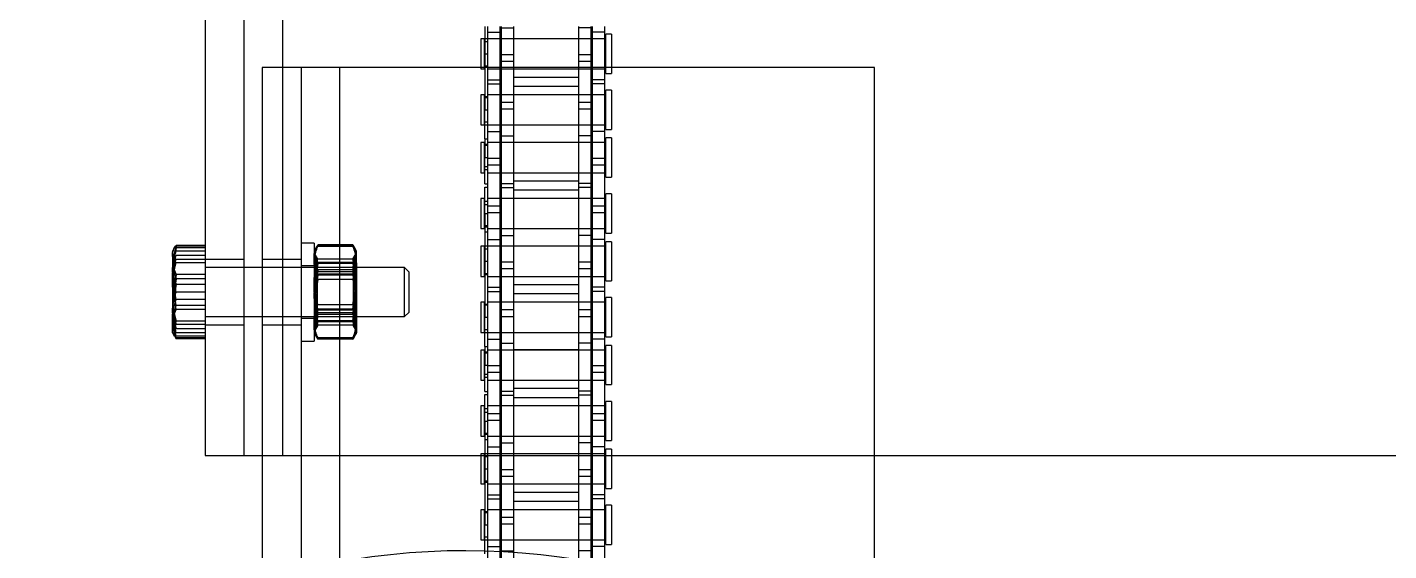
# Model space of a CAD drawing. Header units: metres. Extents: x 0 to 63075, y 0 to 44550.
# Drawn here: x 13865.9 to 14032.7, y 27685.4 to 27749.5 of the extents above; entities that cross this region are included whole.
import ezdxf

# ---------------------------------------------------------------- set-up
doc = ezdxf.new("R2010")
doc.units = ezdxf.units.M
doc.header["$LTSCALE"] = 75
doc.linetypes.add('HIDDEN2', pattern=[4.7625, 3.175, -1.5875])
for name, color, linetype in [('SDM', 7, 'Continuous'), ('SL1', 8, 'Continuous'), ('SL4', 4, 'Continuous'), ('ST1', 7, 'HIDDEN2')]:
    doc.layers.add(name, color=color, linetype=linetype)

# ---------------------------------------------------------------- blocks, each defined once
blk = doc.blocks.new('A$C52ce5e24')
at = {"layer": 'SL1'}
blk.add_ellipse((5660.02, 5962.41), major_axis=(0, 171.45), ratio=0.707107, start_param=5.405442, end_param=7.853982, dxfattribs=at)
blk = doc.blocks.new('A$Cb6dca9d5')
at = {"layer": 'SL4'}
for p, q in [((41.24, 1057.26), (41.24, 957.26)), ((46, 1057.26), (46, 957.26)), ((50.76, 1004.76), (50.76, 1009.76)), ((75.51, 1009.76), (75.51, 1004.81)), ((75.84, 1009.76), (75.84, 1009.1)), ((75.84, 1009.1), (77.36, 1009.1)), ((75.84, 1009.1), (75.84, 1004.76)), ((77.36, 1009.76), (77.36, 1009.1)), ((77.36, 1009.1), (77.36, 1004.76)), ((77.52, 1009.76), (77.52, 1006.36)), ((79.03, 1009.76), (79.03, 1006.36)), ((86.96, 1009.76), (86.96, 1006.36)), ((88.49, 1009.76), (88.49, 1006.36)), ((88.64, 1009.76), (88.64, 1009.1)), ((90.16, 1009.1), (88.64, 1009.1)), ((88.64, 1009.1), (88.64, 1004.76)), ((90.16, 1009.76), (90.16, 1009.1)), ((90.16, 1009.1), (90.16, 1004.76)), ((75.47, 1008.27), (75, 1008.27)), ((75, 1008.27), (75, 1004.76)), ((75.47, 1004.76), (75.47, 1008.27)), ((75.51, 1007.9), (75.47, 1007.9)), ((77.52, 1008.27), (77.36, 1008.27)), ((79.03, 1008.32), (86.96, 1008.32)), ((88.64, 1008.27), (88.49, 1008.27)), ((90.34, 1008.27), (90.16, 1008.27)), ((91, 1008.83), (90.34, 1008.83)), ((90.34, 1004.76), (90.34, 1008.83)), ((91, 1008.83), (91, 1004.76)), ((77.52, 1006.36), (79.03, 1006.36)), ((77.52, 1006.36), (77.52, 1005.5)), ((79.03, 1006.36), (79.03, 1005.5)), ((86.96, 1006.36), (88.49, 1006.36)), ((86.96, 1006.36), (86.96, 1005.5)), ((88.49, 1006.36), (88.49, 1005.5)), ((48.23, 1004.76), (48.23, 54.76)), ((57.76, 1004.76), (48.23, 1004.76)), ((123.23, 1004.76), (57.76, 1004.76)), ((57.76, 215), (57.76, 1004.76)), ((75.47, 1004.95), (75.51, 1004.95)), ((79.03, 1005.5), (77.52, 1005.5)), ((77.52, 1005.5), (77.52, 1004.76)), ((79.03, 1005.5), (79.03, 1004.76)), ((88.49, 1005.5), (86.96, 1005.5)), ((86.96, 1005.5), (86.96, 1004.76)), ((88.49, 1005.5), (88.49, 1004.76)), ((123.23, 215.01), (123.23, 1004.76)), ((37.46, 982.65), (37.24, 982.26)), ((41.24, 982.98), (37.68, 982.98)), ((37.24, 982.26), (37.24, 981.91)), ((37.24, 981.91), (37.24, 977.98)), ((41.24, 980.83), (37.68, 980.83)), ((48.23, 980.26), (46, 980.26)), ((37.68, 975.12), (37.24, 977.98)), ((37.24, 977.98), (37.24, 973.33)), ((41.24, 975.12), (37.68, 975.12)), ((46, 974.26), (48.23, 974.26)), ((37.68, 971.55), (37.24, 973.33)), ((37.24, 972.26), (37.24, 973.33)), ((37.24, 972.26), (37.46, 971.88)), ((37.51, 971.89), (37.68, 971.55)), ((41.24, 971.55), (37.68, 971.55)), ((41.24, 957.26), (46, 957.26)), ((46, 957.26), (48.23, 957.26)), ((123.23, 957.26), (262.77, 957.26))]:
    blk.add_line(p, q, dxfattribs=at)
for points, knots in [([(37.24, 981.91), (37.29, 982.19), (37.37, 982.55), (37.63, 982.9), (37.68, 982.98)], [0, 0, 0, 0, 0.788999, 1, 1, 1, 1]), ([(37.68, 980.83), (37.5, 981.11), (37.26, 981.46), (37.24, 981.82), (37.24, 981.91)], [0, 0, 0, 0, 0.768151, 1, 1, 1, 1]), ([(37.24, 977.98), (37.24, 978.04), (37.24, 979.01), (37.47, 979.95), (37.68, 980.83)], [0, 0, 0, 0, 0.070201, 1, 1, 1, 1]), ([(37.24, 973.33), (37.24, 973.38), (37.24, 973.98), (37.47, 974.57), (37.68, 975.12)], [0, 0, 0, 0, 0.070201, 1, 1, 1, 1])]:
    blk.add_open_spline(points, degree=3, knots=knots, dxfattribs=at)
at = {"layer": 'ST1'}
for p, q in [((50.76, 957.26), (50.76, 1057.26)), ((75.84, 1009.1), (77.36, 1009.1)), ((77.52, 1009.6), (79.03, 1009.6)), ((88.49, 1009.6), (86.96, 1009.6)), ((90.16, 1009.1), (88.64, 1009.1)), ((77.36, 1008.27), (75.51, 1008.27)), ((75.84, 1007.9), (75.51, 1007.9)), ((77.36, 1008.27), (75.84, 1008.27)), ((88.49, 1008.27), (77.52, 1008.27)), ((79.03, 1008.27), (77.52, 1008.27)), ((86.96, 1008.27), (79.03, 1008.27)), ((88.49, 1008.27), (86.96, 1008.27)), ((90.16, 1008.27), (88.64, 1008.27)), ((90.16, 1008.27), (88.64, 1008.27)), ((75.51, 1006.43), (75.84, 1006.43)), ((50.76, 957.26), (50.76, 1004.76)), ((53, 1004.76), (53, 4.76)), ((57.76, 215), (57.76, 1004.76)), ((75, 1004.76), (75, 1004.58)), ((75, 1004.58), (75.47, 1004.58)), ((75.47, 1004.58), (75.47, 1004.76)), ((75.51, 1004.95), (75.84, 1004.95)), ((75.51, 1004.81), (75.51, 999.58)), ((75.51, 1004.81), (75.84, 1004.81)), ((75.84, 1004.76), (75.84, 1002.75)), ((75.84, 1004.58), (77.36, 1004.58)), ((75.84, 1004.58), (90.34, 1004.58)), ((77.36, 1004.76), (77.36, 1002.75)), ((77.52, 1004.76), (77.52, 996.4)), ((77.52, 1004.58), (79.03, 1004.58)), ((79.03, 1004.58), (86.96, 1004.58)), ((79.03, 1004.76), (79.03, 996.4)), ((86.96, 1004.76), (86.96, 996.4)), ((86.96, 1004.58), (88.49, 1004.58)), ((88.49, 1004.76), (88.49, 996.4)), ((88.64, 1004.76), (88.64, 1002.75)), ((88.64, 1004.58), (90.16, 1004.58)), ((90.16, 1004.76), (90.16, 1002.75)), ((90.34, 1004.03), (90.34, 1004.76)), ((90.34, 1004.03), (91, 1004.03)), ((91, 1004.76), (91, 1004.03)), ((75.84, 1003.25), (77.36, 1003.25)), ((75.84, 1002.75), (77.36, 1002.75)), ((75.84, 1002.75), (75.84, 993.66)), ((77.36, 1002.75), (77.36, 993.66)), ((86.96, 1003.54), (79.03, 1003.54)), ((79.03, 1002.47), (86.96, 1002.47)), ((90.16, 1003.25), (88.64, 1003.25)), ((90.16, 1002.75), (88.64, 1002.75)), ((88.64, 1002.75), (88.64, 993.66)), ((90.16, 1002.75), (90.16, 993.66)), ((75, 1001.42), (75, 997.73)), ((75.47, 1001.42), (75, 1001.42)), ((75.47, 997.73), (75.47, 1001.42)), ((75.84, 1001.05), (75.47, 1001.05)), ((75.51, 1001.2), (75.84, 1001.2)), ((77.36, 1001.42), (75.84, 1001.42)), ((90.34, 1001.42), (75.84, 1001.42)), ((79.03, 1001.42), (77.52, 1001.42)), ((86.96, 1001.42), (79.03, 1001.42)), ((88.49, 1001.42), (86.96, 1001.42)), ((90.16, 1001.42), (88.64, 1001.42)), ((90.34, 997.18), (90.34, 1001.98)), ((91, 1001.98), (90.34, 1001.98)), ((91, 1001.98), (91, 997.18)), ((75.51, 999.58), (75.84, 999.58)), ((75.51, 996.02), (75.51, 999.58)), ((77.52, 1000.51), (79.03, 1000.51)), ((79.03, 999.65), (77.52, 999.65)), ((86.96, 1000.51), (88.49, 1000.51)), ((88.49, 999.65), (86.96, 999.65)), ((75, 997.73), (75.47, 997.73)), ((75.47, 998.1), (75.84, 998.1)), ((75.51, 997.73), (77.36, 997.73)), ((75.84, 997.73), (90.34, 997.73)), ((77.52, 997.73), (79.03, 997.73)), ((79.03, 997.73), (86.96, 997.73)), ((86.96, 997.69), (79.03, 997.69)), ((86.96, 997.73), (88.49, 997.73)), ((88.64, 997.73), (90.16, 997.73)), ((75.51, 996.02), (75.51, 993.73)), ((75.51, 996.02), (75.84, 996.02)), ((75.84, 996.9), (77.36, 996.9)), ((77.52, 996.4), (79.03, 996.4)), ((77.52, 996.4), (77.52, 990.05)), ((79.03, 996.4), (79.03, 990.05)), ((88.49, 996.4), (86.96, 996.4)), ((86.96, 996.4), (86.96, 990.05)), ((88.49, 996.4), (88.49, 990.05)), ((90.16, 996.9), (88.64, 996.9)), ((90.34, 997.18), (91, 997.18)), ((90.34, 991.33), (90.34, 996.13)), ((91, 996.13), (90.34, 996.13)), ((91, 996.13), (91, 991.33)), ((75, 995.57), (75, 991.88)), ((75.47, 995.57), (75, 995.57)), ((75.47, 991.88), (75.47, 995.57)), ((75.84, 995.2), (75.47, 995.2)), ((75.51, 995.35), (75.84, 995.35)), ((77.36, 995.57), (75.84, 995.57)), ((90.34, 995.57), (75.84, 995.57)), ((79.03, 995.57), (77.52, 995.57)), ((79.03, 995.62), (86.96, 995.62)), ((86.96, 995.57), (79.03, 995.57)), ((88.49, 995.57), (86.96, 995.57)), ((90.16, 995.57), (88.64, 995.57)), ((75.51, 993.73), (75.84, 993.73)), ((75.51, 990.5), (75.51, 993.73)), ((75.51, 992.62), (75.84, 992.62)), ((75.84, 993.73), (75.84, 992.8)), ((75.84, 993.66), (77.36, 993.66)), ((75.84, 992.8), (75.84, 983.7)), ((77.36, 992.8), (75.84, 992.8)), ((77.36, 993.66), (77.36, 992.8)), ((77.36, 992.8), (77.36, 983.7)), ((88.64, 993.66), (88.64, 992.8)), ((88.64, 993.66), (90.16, 993.66)), ((88.64, 992.8), (88.64, 983.7)), ((90.16, 992.8), (88.64, 992.8)), ((90.16, 993.66), (90.16, 992.8)), ((90.16, 992.8), (90.16, 983.7)), ((75, 991.88), (75.47, 991.88)), ((75.47, 992.25), (75.84, 992.25)), ((75.84, 991.88), (77.36, 991.88)), ((75.84, 991.88), (90.34, 991.88)), ((77.52, 991.88), (79.03, 991.88)), ((79.03, 991.88), (86.96, 991.88)), ((86.96, 990.84), (79.03, 990.84)), ((86.96, 991.88), (88.49, 991.88)), ((88.64, 991.88), (90.16, 991.88)), ((90.34, 991.33), (91, 991.33)), ((75.51, 990.5), (75.84, 990.5)), ((75.51, 990.11), (75.84, 990.11)), ((75.51, 986.88), (75.51, 990.11)), ((77.52, 990.55), (79.03, 990.55)), ((77.52, 990.05), (79.03, 990.05)), ((77.52, 990.05), (77.52, 980.96)), ((79.03, 989.77), (86.96, 989.77)), ((79.03, 990.05), (79.03, 980.96)), ((88.49, 990.55), (86.96, 990.55)), ((88.49, 990.05), (86.96, 990.05)), ((86.96, 990.05), (86.96, 980.96)), ((88.49, 990.05), (88.49, 980.96)), ((90.34, 984.48), (90.34, 989.28)), ((91, 989.28), (90.34, 989.28)), ((91, 989.28), (91, 984.48)), ((75, 988.72), (75, 985.03)), ((75.47, 988.72), (75, 988.72)), ((75.47, 985.03), (75.47, 988.72)), ((75.84, 988.35), (75.47, 988.35)), ((75.51, 987.98), (75.84, 987.98)), ((77.36, 988.72), (75.84, 988.72)), ((90.34, 988.72), (75.84, 988.72)), ((75.84, 987.81), (77.36, 987.81)), ((79.03, 988.72), (77.52, 988.72)), ((86.96, 988.72), (79.03, 988.72)), ((88.49, 988.72), (86.96, 988.72)), ((90.16, 988.72), (88.64, 988.72)), ((88.64, 987.81), (90.16, 987.81)), ((75.51, 986.88), (75.84, 986.88)), ((75.51, 986.88), (75.51, 974.18)), ((77.36, 986.95), (75.84, 986.95)), ((90.16, 986.95), (88.64, 986.95)), ((75, 985.03), (75.47, 985.03)), ((75.47, 985.4), (75.84, 985.4)), ((75.51, 985.26), (75.84, 985.26)), ((75.84, 984.58), (75.51, 984.58)), ((75.84, 985.03), (77.36, 985.03)), ((75.84, 985.03), (90.34, 985.03)), ((77.52, 985.03), (79.03, 985.03)), ((77.52, 984.2), (79.03, 984.2)), ((79.03, 985.03), (86.96, 985.03)), ((86.96, 984.99), (79.03, 984.99)), ((86.96, 985.03), (88.49, 985.03)), ((88.49, 984.2), (86.96, 984.2)), ((88.64, 985.03), (90.16, 985.03)), ((90.34, 984.48), (91, 984.48)), ((37.68, 982.98), (37.24, 981.19)), ((37.68, 982.88), (37.24, 980.89)), ((37.68, 982.66), (37.24, 980.42)), ((37.24, 982.06), (37.42, 982.47)), ((37.24, 982.2), (37.34, 982.33)), ((41.24, 982.88), (37.68, 982.88)), ((41.24, 982.66), (37.68, 982.66)), ((54.6, 983.26), (53, 983.26)), ((54.6, 983.26), (54.6, 982.83)), ((54.6, 982.83), (54.6, 971.26)), ((54.73, 982.49), (54.6, 982.26)), ((54.82, 982.66), (54.73, 982.49)), ((54.8, 982.46), (55.04, 982.86)), ((55, 982.95), (54.82, 982.66)), ((54.88, 982.62), (55.04, 982.97)), ((55, 982.82), (55.04, 982.99)), ((55.01, 982.95), (55.04, 983.03)), ((59.35, 983.03), (55.04, 983.03)), ((59.35, 982.99), (55.04, 982.99)), ((59.35, 982.97), (55.04, 982.97)), ((59.35, 982.86), (55.04, 982.86)), ((59.4, 982.82), (59.35, 982.99)), ((59.57, 982.66), (59.36, 983.02)), ((59.66, 982.49), (59.57, 982.66)), ((59.8, 982.26), (59.66, 982.49)), ((75, 982.87), (75, 979.18)), ((75.47, 982.87), (75, 982.87)), ((75.47, 979.18), (75.47, 982.87)), ((75.84, 982.5), (75.47, 982.5)), ((77.36, 982.87), (75.51, 982.87)), ((75.84, 983.7), (77.36, 983.7)), ((75.84, 983.7), (75.84, 977.35)), ((90.34, 982.87), (75.84, 982.87)), ((77.36, 983.7), (77.36, 977.35)), ((79.03, 982.87), (77.52, 982.87)), ((79.03, 982.92), (86.96, 982.92)), ((86.96, 982.87), (79.03, 982.87)), ((88.49, 982.87), (86.96, 982.87)), ((90.16, 983.7), (88.64, 983.7)), ((88.64, 983.7), (88.64, 977.35)), ((90.16, 982.87), (88.64, 982.87)), ((90.16, 983.7), (90.16, 977.35)), ((90.34, 978.63), (90.34, 983.43)), ((91, 983.43), (90.34, 983.43)), ((91, 983.43), (91, 978.63)), ((41.24, 982.26), (37.68, 982.26)), ((41.24, 981.74), (37.68, 981.74)), ((41.24, 981.24), (37.68, 981.24)), ((46, 981.26), (41.24, 981.26)), ((53, 981.26), (48.23, 981.26)), ((55.04, 981.3), (54.6, 982.08)), ((55.04, 980.89), (54.6, 981.93)), ((55.04, 980.29), (54.6, 981.66)), ((55.04, 979.47), (54.6, 981.23)), ((55.04, 980.78), (54.6, 977.91)), ((59.35, 981.3), (55.04, 981.3)), ((59.35, 980.89), (55.04, 980.89)), ((59.35, 980.78), (55.04, 980.78)), ((59.35, 981.3), (59.8, 982.08)), ((59.35, 980.89), (59.8, 981.93)), ((59.35, 980.29), (59.8, 981.66)), ((59.35, 979.47), (59.8, 981.23)), ((59.35, 980.78), (59.8, 977.91)), ((59.8, 980.84), (59.8, 982.26)), ((59.8, 980.84), (59.8, 976.03)), ((75.51, 981.03), (75.84, 981.03)), ((77.52, 980.96), (77.52, 980.1)), ((77.52, 980.96), (79.03, 980.96)), ((79.03, 980.96), (79.03, 980.1)), ((86.96, 980.96), (86.96, 980.1)), ((86.96, 980.96), (88.49, 980.96)), ((88.49, 980.96), (88.49, 980.1)), ((37.68, 977.26), (37.24, 979.76)), ((37.68, 979.41), (37.24, 976.55)), ((37.68, 976.35), (37.24, 979.04)), ((41.24, 979.41), (37.68, 979.41)), ((46, 980.26), (41.24, 980.26)), ((65.68, 980.26), (48.23, 980.26)), ((54.6, 980.46), (53, 980.46)), ((55.04, 980), (54.6, 977.12)), ((55.04, 979.34), (54.6, 976.48)), ((54.95, 979.05), (54.95, 979.76)), ((59.42, 979.76), (54.95, 979.76)), ((54.95, 979.05), (54.95, 974.76)), ((59.35, 980.29), (55.04, 980.29)), ((59.35, 980), (55.04, 980)), ((59.35, 979.47), (55.04, 979.47)), ((59.35, 979.34), (55.04, 979.34)), ((59.35, 980), (59.8, 977.12)), ((59.35, 979.34), (59.8, 976.48)), ((59.77, 980.26), (59.42, 979.76)), ((59.42, 974.76), (59.42, 979.76)), ((59.77, 979.41), (59.77, 980.26)), ((59.8, 980.26), (59.77, 980.26)), ((59.77, 974.26), (59.77, 979.41)), ((65.68, 974.26), (65.68, 980.26)), ((66.24, 979.71), (65.68, 980.26)), ((66.24, 974.82), (66.24, 979.71)), ((75, 979.18), (75.47, 979.18)), ((75.47, 979.55), (75.84, 979.55)), ((75.51, 979.41), (75.84, 979.41)), ((75.84, 979.18), (77.36, 979.18)), ((75.84, 979.18), (90.34, 979.18)), ((77.52, 980.1), (77.52, 971)), ((79.03, 980.1), (77.52, 980.1)), ((77.52, 979.18), (79.03, 979.18)), ((79.03, 979.18), (86.96, 979.18)), ((79.03, 980.1), (79.03, 971)), ((86.96, 980.1), (86.96, 971)), ((88.49, 980.1), (86.96, 980.1)), ((86.96, 979.18), (88.49, 979.18)), ((88.49, 980.1), (88.49, 971)), ((88.64, 979.18), (90.16, 979.18)), ((37.68, 978.9), (37.24, 976.09)), ((37.68, 975.63), (37.24, 978.43)), ((37.68, 978.18), (37.24, 975.48)), ((41.24, 978.9), (37.68, 978.9)), ((41.24, 978.18), (37.68, 978.18)), ((55.04, 978.82), (54.6, 976.03)), ((55.04, 975.7), (54.6, 978.5)), ((55.04, 975.19), (54.6, 978.04)), ((55.04, 974.52), (54.6, 977.41)), ((59.35, 978.82), (55.04, 978.82)), ((59.35, 978.82), (59.8, 976.03)), ((59.35, 975.7), (59.8, 978.5)), ((59.35, 975.19), (59.8, 978.04)), ((59.35, 974.52), (59.8, 977.41)), ((75.84, 977.85), (77.36, 977.85)), ((75.84, 977.35), (77.36, 977.35)), ((75.84, 977.35), (75.84, 968.26)), ((77.36, 977.35), (77.36, 968.26)), ((86.96, 978.14), (79.03, 978.14)), ((90.16, 977.85), (88.64, 977.85)), ((90.16, 977.35), (88.64, 977.35)), ((88.64, 977.35), (88.64, 968.26)), ((90.16, 977.35), (90.16, 968.26)), ((90.34, 978.63), (91, 978.63)), ((41.24, 977.26), (37.68, 977.26)), ((41.24, 976.35), (37.68, 976.35)), ((41.24, 975.63), (37.68, 975.63)), ((55.04, 973.75), (54.6, 976.61)), ((59.35, 975.7), (55.04, 975.7)), ((59.35, 973.75), (59.8, 976.61)), ((59.8, 976.03), (59.8, 972.45)), ((75, 976.02), (75, 972.33)), ((75.47, 976.02), (75, 976.02)), ((75.47, 972.33), (75.47, 976.02)), ((75.84, 975.65), (75.47, 975.65)), ((75.51, 975.8), (75.84, 975.8)), ((77.36, 976.02), (75.84, 976.02)), ((90.34, 976.02), (75.84, 976.02)), ((79.03, 976.02), (77.52, 976.02)), ((79.03, 977.07), (86.96, 977.07)), ((86.96, 976.02), (79.03, 976.02)), ((88.49, 976.02), (86.96, 976.02)), ((90.16, 976.02), (88.64, 976.02)), ((90.34, 971.78), (90.34, 976.58)), ((91, 976.58), (90.34, 976.58)), ((91, 976.58), (91, 971.78)), ((37.68, 972.26), (37.24, 974.76)), ((37.68, 971.87), (37.24, 974.11)), ((41.24, 974.26), (46, 974.26)), ((48.23, 974.26), (65.68, 974.26)), ((53, 974.06), (54.6, 974.06)), ((55.04, 975.05), (54.6, 973.29)), ((54.6, 974.26), (54.95, 974.76)), ((55.04, 974.23), (54.6, 972.86)), ((54.95, 974.76), (59.42, 974.76)), ((59.35, 975.19), (55.04, 975.19)), ((59.35, 975.05), (55.04, 975.05)), ((59.35, 974.52), (55.04, 974.52)), ((59.35, 974.23), (55.04, 974.23)), ((59.35, 975.05), (59.8, 973.29)), ((59.35, 974.23), (59.8, 972.86)), ((59.42, 974.76), (59.77, 974.26)), ((59.77, 974.26), (59.8, 974.26)), ((65.68, 974.26), (66.24, 974.82)), ((75.51, 974.18), (75.84, 974.18)), ((75.51, 970.62), (75.51, 974.18)), ((77.52, 975.11), (79.03, 975.11)), ((79.03, 974.25), (77.52, 974.25)), ((86.96, 975.11), (88.49, 975.11)), ((88.49, 974.25), (86.96, 974.25)), ((37.68, 971.65), (37.24, 973.64)), ((37.24, 972.33), (37.24, 972.26)), ((41.24, 973.69), (37.68, 973.69)), ((41.24, 973.28), (37.68, 973.28)), ((41.24, 972.78), (37.68, 972.78)), ((41.24, 973.26), (46, 973.26)), ((48.23, 973.26), (53, 973.26)), ((55.04, 973.63), (54.6, 972.6)), ((55.04, 973.23), (54.6, 972.45)), ((54.75, 972.33), (54.6, 973.01)), ((59.35, 973.75), (55.04, 973.75)), ((59.35, 973.63), (55.04, 973.63)), ((59.35, 973.23), (55.04, 973.23)), ((59.35, 973.63), (59.8, 972.6)), ((59.35, 973.23), (59.8, 972.45)), ((59.55, 971.85), (59.8, 972.64)), ((59.8, 972.45), (59.8, 972.26)), ((75, 972.33), (75.47, 972.33)), ((75.47, 972.7), (75.84, 972.7)), ((75.51, 972.33), (77.36, 972.33)), ((75.84, 972.33), (90.34, 972.33)), ((77.52, 972.33), (79.03, 972.33)), ((79.03, 972.33), (86.96, 972.33)), ((86.96, 972.29), (79.03, 972.29)), ((86.96, 972.33), (88.49, 972.33)), ((88.64, 972.33), (90.16, 972.33)), ((41.24, 972.26), (37.68, 972.26)), ((41.24, 971.87), (37.68, 971.87)), ((41.24, 971.65), (37.68, 971.65)), ((53, 971.26), (54.6, 971.26)), ((54.6, 972.26), (54.73, 972.03)), ((54.73, 972.03), (54.82, 971.87)), ((54.8, 972.07), (55.04, 971.67)), ((54.82, 971.87), (55.04, 971.5)), ((54.88, 971.9), (55.04, 971.56)), ((59.35, 971.67), (55.04, 971.67)), ((59.35, 971.56), (55.04, 971.56)), ((59.35, 971.54), (55.04, 971.54)), ((59.35, 971.49), (55.04, 971.49)), ((59.38, 971.58), (59.35, 971.49)), ((59.4, 971.57), (59.57, 971.87)), ((59.57, 971.87), (59.66, 972.03)), ((59.66, 972.03), (59.8, 972.26)), ((75.51, 970.62), (75.51, 968.33)), ((75.51, 970.62), (75.84, 970.62)), ((75.84, 971.5), (77.36, 971.5)), ((77.52, 971), (79.03, 971)), ((77.52, 971), (77.52, 964.65)), ((79.03, 971), (79.03, 964.65)), ((88.49, 971), (86.96, 971)), ((86.96, 971), (86.96, 964.65)), ((88.49, 971), (88.49, 964.65)), ((90.16, 971.5), (88.64, 971.5)), ((90.34, 971.78), (91, 971.78)), ((90.34, 965.93), (90.34, 970.73)), ((91, 970.73), (90.34, 970.73)), ((91, 970.73), (91, 965.93)), ((75, 970.17), (75, 966.48)), ((75.47, 970.17), (75, 970.17)), ((75.47, 966.48), (75.47, 970.17)), ((75.84, 969.8), (75.47, 969.8)), ((75.51, 969.95), (75.84, 969.95)), ((77.36, 970.17), (75.84, 970.17)), ((90.34, 970.17), (75.84, 970.17)), ((79.03, 970.17), (77.52, 970.17)), ((79.03, 970.22), (86.96, 970.22)), ((86.96, 970.17), (79.03, 970.17)), ((88.49, 970.17), (86.96, 970.17)), ((90.16, 970.17), (88.64, 970.17)), ((75.51, 968.33), (75.84, 968.33)), ((75.51, 965.1), (75.51, 968.33)), ((75.84, 968.26), (75.84, 967.4)), ((75.84, 968.26), (77.36, 968.26)), ((75.84, 967.4), (75.84, 958.3)), ((77.36, 967.4), (75.84, 967.4)), ((77.36, 968.26), (77.36, 967.4)), ((77.36, 967.4), (77.36, 958.3)), ((88.64, 968.26), (88.64, 967.4)), ((88.64, 968.26), (90.16, 968.26)), ((88.64, 967.4), (88.64, 958.3)), ((90.16, 967.4), (88.64, 967.4)), ((90.16, 968.26), (90.16, 967.4)), ((90.16, 967.4), (90.16, 958.3)), ((75, 966.48), (75.47, 966.48)), ((75.47, 966.85), (75.84, 966.85)), ((75.51, 967.22), (75.84, 967.22)), ((75.84, 966.48), (77.36, 966.48)), ((75.84, 966.48), (90.34, 966.48)), ((77.52, 966.48), (79.03, 966.48)), ((79.03, 966.48), (86.96, 966.48)), ((86.96, 966.48), (88.49, 966.48)), ((88.64, 966.48), (90.16, 966.48)), ((90.34, 965.93), (91, 965.93)), ((75.51, 965.1), (75.84, 965.1)), ((75.51, 964.71), (75.84, 964.71)), ((75.51, 961.48), (75.51, 964.71)), ((77.52, 965.15), (79.03, 965.15)), ((77.52, 964.65), (79.03, 964.65)), ((77.52, 964.65), (77.52, 955.56)), ((86.96, 965.44), (79.03, 965.44)), ((79.03, 964.37), (86.96, 964.37)), ((79.03, 964.65), (79.03, 955.56)), ((88.49, 965.15), (86.96, 965.15)), ((88.49, 964.65), (86.96, 964.65)), ((86.96, 964.65), (86.96, 955.56)), ((88.49, 964.65), (88.49, 955.56)), ((75, 963.32), (75, 959.63)), ((75.47, 963.32), (75, 963.32)), ((75.47, 959.63), (75.47, 963.32)), ((75.84, 962.95), (75.47, 962.95)), ((75.51, 962.58), (75.84, 962.58)), ((77.36, 963.32), (75.84, 963.32)), ((90.34, 963.32), (75.84, 963.32)), ((75.84, 962.41), (77.36, 962.41)), ((79.03, 963.32), (77.52, 963.32)), ((86.96, 963.32), (79.03, 963.32)), ((88.49, 963.32), (86.96, 963.32)), ((90.16, 963.32), (88.64, 963.32)), ((88.64, 962.41), (90.16, 962.41)), ((90.34, 959.08), (90.34, 963.88)), ((91, 963.88), (90.34, 963.88)), ((91, 963.88), (91, 959.08)), ((75.51, 961.48), (75.84, 961.48)), ((75.51, 961.48), (75.51, 948.78)), ((77.36, 961.55), (75.84, 961.55)), ((90.16, 961.55), (88.64, 961.55)), ((75, 959.63), (75.47, 959.63)), ((75.47, 960), (75.84, 960)), ((75.51, 959.86), (75.84, 959.86)), ((75.84, 959.18), (75.51, 959.18)), ((75.84, 959.63), (77.36, 959.63)), ((75.84, 959.63), (90.34, 959.63)), ((77.52, 959.63), (79.03, 959.63)), ((79.03, 959.63), (86.96, 959.63)), ((86.96, 959.59), (79.03, 959.59)), ((86.96, 959.63), (88.49, 959.63)), ((88.64, 959.63), (90.16, 959.63)), ((90.34, 959.08), (91, 959.08)), ((75, 957.47), (75, 953.78)), ((75.47, 957.47), (75, 957.47)), ((75.47, 953.78), (75.47, 957.47)), ((77.36, 957.47), (75.51, 957.47)), ((75.84, 958.3), (77.36, 958.3)), ((75.84, 958.3), (75.84, 951.95)), ((90.34, 957.47), (75.84, 957.47)), ((77.36, 958.3), (77.36, 951.95)), ((77.52, 958.8), (79.03, 958.8)), ((79.03, 957.47), (77.52, 957.47)), ((79.03, 957.52), (86.96, 957.52)), ((86.96, 957.47), (79.03, 957.47)), ((88.49, 958.8), (86.96, 958.8)), ((88.49, 957.47), (86.96, 957.47)), ((90.16, 958.3), (88.64, 958.3)), ((88.64, 958.3), (88.64, 951.95)), ((90.16, 957.47), (88.64, 957.47)), ((90.16, 958.3), (90.16, 951.95)), ((90.34, 953.23), (90.34, 958.03)), ((91, 958.03), (90.34, 958.03)), ((91, 958.03), (91, 953.23)), ((48.23, 957.26), (50.76, 957.26)), ((50.76, 957.26), (123.23, 957.26)), ((75.84, 957.1), (75.47, 957.1)), ((75.51, 955.63), (75.84, 955.63)), ((75.47, 954.15), (75.84, 954.15)), ((75.51, 954.01), (75.84, 954.01)), ((77.52, 955.56), (77.52, 954.7)), ((77.52, 955.56), (79.03, 955.56)), ((77.52, 954.7), (77.52, 945.6)), ((79.03, 954.7), (77.52, 954.7)), ((79.03, 955.56), (79.03, 954.7)), ((79.03, 954.7), (79.03, 945.6)), ((86.96, 955.56), (86.96, 954.7)), ((86.96, 955.56), (88.49, 955.56)), ((86.96, 954.7), (86.96, 945.6)), ((88.49, 954.7), (86.96, 954.7)), ((88.49, 955.56), (88.49, 954.7)), ((88.49, 954.7), (88.49, 945.6)), ((75, 953.78), (75.47, 953.78)), ((75.84, 953.78), (77.36, 953.78)), ((75.84, 953.78), (90.34, 953.78)), ((75.84, 952.45), (77.36, 952.45)), ((77.52, 953.78), (79.03, 953.78)), ((79.03, 953.78), (86.96, 953.78)), ((86.96, 952.74), (79.03, 952.74)), ((86.96, 953.78), (88.49, 953.78)), ((88.64, 953.78), (90.16, 953.78)), ((90.16, 952.45), (88.64, 952.45)), ((90.34, 953.23), (91, 953.23)), ((75, 950.62), (75, 946.93)), ((75.47, 950.62), (75, 950.62)), ((75.47, 946.93), (75.47, 950.62)), ((75.84, 951.95), (77.36, 951.95)), ((75.84, 951.95), (75.84, 942.86)), ((77.36, 950.62), (75.84, 950.62)), ((90.34, 950.62), (75.84, 950.62)), ((77.36, 951.95), (77.36, 942.86)), ((79.03, 950.62), (77.52, 950.62)), ((79.03, 951.67), (86.96, 951.67)), ((86.96, 950.62), (79.03, 950.62)), ((88.49, 950.62), (86.96, 950.62)), ((90.16, 951.95), (88.64, 951.95)), ((88.64, 951.95), (88.64, 942.86)), ((90.16, 950.62), (88.64, 950.62)), ((90.16, 951.95), (90.16, 942.86)), ((90.34, 946.38), (90.34, 951.18)), ((91, 951.18), (90.34, 951.18)), ((91, 951.18), (91, 946.38)), ((75.84, 950.25), (75.47, 950.25)), ((75.51, 950.4), (75.84, 950.4)), ((77.52, 949.71), (79.03, 949.71)), ((86.96, 949.71), (88.49, 949.71)), ((75.47, 947.3), (75.84, 947.3)), ((75.51, 948.78), (75.84, 948.78)), ((75.51, 945.22), (75.51, 948.78)), ((79.03, 948.85), (77.52, 948.85)), ((88.49, 948.85), (86.96, 948.85)), ((75, 946.93), (75.47, 946.93)), ((75.51, 946.93), (77.36, 946.93)), ((75.84, 946.93), (90.34, 946.93)), ((75.84, 946.1), (77.36, 946.1)), ((77.52, 946.93), (79.03, 946.93)), ((77.52, 945.6), (79.03, 945.6)), ((77.52, 945.6), (77.52, 939.25)), ((79.03, 946.93), (86.96, 946.93)), ((86.96, 946.89), (79.03, 946.89)), ((79.03, 945.6), (79.03, 939.25)), ((86.96, 946.93), (88.49, 946.93)), ((88.49, 945.6), (86.96, 945.6)), ((86.96, 945.6), (86.96, 939.25)), ((88.49, 945.6), (88.49, 939.25)), ((88.64, 946.93), (90.16, 946.93)), ((90.16, 946.1), (88.64, 946.1)), ((90.34, 946.38), (91, 946.38))]:
    blk.add_line(p, q, dxfattribs=at)
for points, knots in [([(54.6, 981.52), (54.6, 981.66), (54.63, 982.17), (54.87, 982.67), (55.04, 983.03)], [0, 0, 0, 0, 0.268634, 1, 1, 1, 1]), ([(54.6, 981.15), (54.6, 981.32), (54.63, 981.93), (54.87, 982.53), (55.04, 982.97)], [0, 0, 0, 0, 0.268634, 1, 1, 1, 1]), ([(54.6, 980.84), (54.6, 981.02), (54.63, 981.71), (54.87, 982.37), (55.04, 982.86)], [0, 0, 0, 0, 0.268634, 1, 1, 1, 1]), ([(59.8, 981.52), (59.79, 981.66), (59.77, 982.17), (59.53, 982.67), (59.35, 983.03)], [0, 0, 0, 0, 0.268634, 1, 1, 1, 1]), ([(59.8, 981.15), (59.79, 981.32), (59.77, 981.93), (59.53, 982.53), (59.35, 982.97)], [0, 0, 0, 0, 0.268634, 1, 1, 1, 1]), ([(59.8, 981.93), (59.8, 981.95), (59.79, 982.3), (59.56, 982.65), (59.35, 982.97)], [0, 0, 0, 0, 0.070201, 1, 1, 1, 1]), ([(59.8, 980.84), (59.79, 981.02), (59.77, 981.71), (59.53, 982.37), (59.35, 982.86)], [0, 0, 0, 0, 0.268634, 1, 1, 1, 1]), ([(59.8, 982.08), (59.8, 982.09), (59.79, 982.36), (59.56, 982.62), (59.35, 982.86)], [0, 0, 0, 0, 0.070201, 1, 1, 1, 1]), ([(59.8, 981.88), (59.79, 981.98), (59.78, 982.24), (59.62, 982.5), (59.52, 982.66)], [0, 0, 0, 0, 0.382677, 1, 1, 1, 1]), ([(37.24, 979.76), (37.24, 979.82), (37.24, 980.67), (37.47, 981.49), (37.68, 982.26)], [0, 0, 0, 0, 0.070201, 1, 1, 1, 1]), ([(37.68, 981.24), (37.5, 981.45), (37.26, 981.72), (37.24, 981.99), (37.24, 982.06)], [0, 0, 0, 0, 0.7681507, 1, 1, 1, 1]), ([(37.24, 979.04), (37.24, 979.11), (37.24, 980.02), (37.47, 980.91), (37.68, 981.74)], [0, 0, 0, 0, 0.070201, 1, 1, 1, 1]), ([(37.24, 978.43), (37.24, 978.5), (37.24, 979.45), (37.47, 980.38), (37.68, 981.24)], [0, 0, 0, 0, 0.070201, 1, 1, 1, 1]), ([(37.24, 981.19), (37.24, 981.15), (37.24, 980.55), (37.47, 979.95), (37.68, 979.41)], [0, 0, 0, 0, 0.0702006, 1, 1, 1, 1]), ([(37.24, 980.89), (37.24, 980.84), (37.24, 980.17), (37.47, 979.51), (37.68, 978.9)], [0, 0, 0, 0, 0.070201, 1, 1, 1, 1]), ([(54.6, 981.23), (54.59, 981.27), (54.59, 981.33), (54.61, 981.4), (54.62, 981.42)], [0, 0, 0, 0, 0.668239, 1, 1, 1, 1]), ([(55.04, 980.78), (54.98, 980.87), (54.71, 981.23), (54.65, 981.6), (54.6, 981.88)], [0, 0, 0, 0, 0.2575513, 1, 1, 1, 1]), ([(55.04, 980), (54.98, 980.13), (54.71, 980.63), (54.65, 981.14), (54.6, 981.52)], [0, 0, 0, 0, 0.257551, 1, 1, 1, 1]), ([(54.6, 978.5), (54.6, 978.56), (54.6, 979.51), (54.83, 980.43), (55.04, 981.3)], [0, 0, 0, 0, 0.070201, 1, 1, 1, 1]), ([(55.04, 979.34), (54.98, 979.49), (54.71, 980.08), (54.65, 980.69), (54.6, 981.15)], [0, 0, 0, 0, 0.2575513, 1, 1, 1, 1]), ([(54.6, 978.04), (54.6, 978.11), (54.6, 979.07), (54.83, 980.02), (55.04, 980.89)], [0, 0, 0, 0, 0.070201, 1, 1, 1, 1]), ([(55.04, 978.82), (54.98, 978.99), (54.71, 979.65), (54.65, 980.33), (54.6, 980.84)], [0, 0, 0, 0, 0.257551, 1, 1, 1, 1]), ([(59.35, 980.78), (59.42, 980.87), (59.68, 981.23), (59.75, 981.6), (59.8, 981.88)], [0, 0, 0, 0, 0.2575513, 1, 1, 1, 1]), ([(59.35, 980), (59.42, 980.13), (59.68, 980.63), (59.75, 981.14), (59.8, 981.52)], [0, 0, 0, 0, 0.257551, 1, 1, 1, 1]), ([(59.8, 978.5), (59.8, 978.56), (59.79, 979.51), (59.56, 980.43), (59.35, 981.3)], [0, 0, 0, 0, 0.070201, 1, 1, 1, 1]), ([(59.35, 979.34), (59.42, 979.49), (59.68, 980.08), (59.75, 980.69), (59.8, 981.15)], [0, 0, 0, 0, 0.2575513, 1, 1, 1, 1]), ([(59.8, 978.04), (59.8, 978.11), (59.79, 979.07), (59.56, 980.02), (59.35, 980.89)], [0, 0, 0, 0, 0.070201, 1, 1, 1, 1]), ([(59.35, 978.82), (59.42, 978.99), (59.68, 979.65), (59.75, 980.33), (59.8, 980.84)], [0, 0, 0, 0, 0.257551, 1, 1, 1, 1]), ([(59.8, 981.66), (59.8, 981.7), (59.8, 981.75), (59.78, 981.81), (59.77, 981.83)], [0, 0, 0, 0, 0.580266, 1, 1, 1, 1]), ([(59.8, 981.23), (59.8, 981.27), (59.8, 981.33), (59.78, 981.4), (59.78, 981.42)], [0, 0, 0, 0, 0.668239, 1, 1, 1, 1]), ([(37.24, 980.42), (37.24, 980.36), (37.24, 979.61), (37.47, 978.87), (37.68, 978.18)], [0, 0, 0, 0, 0.070201, 1, 1, 1, 1]), ([(54.6, 977.41), (54.6, 977.47), (54.6, 978.45), (54.83, 979.4), (55.04, 980.29)], [0, 0, 0, 0, 0.0702006, 1, 1, 1, 1]), ([(54.6, 976.61), (54.6, 976.68), (54.6, 977.65), (54.83, 978.59), (55.04, 979.47)], [0, 0, 0, 0, 0.070201, 1, 1, 1, 1]), ([(59.8, 977.41), (59.8, 977.47), (59.79, 978.45), (59.56, 979.4), (59.35, 980.29)], [0, 0, 0, 0, 0.0702006, 1, 1, 1, 1]), ([(59.8, 976.61), (59.8, 976.68), (59.79, 977.65), (59.56, 978.59), (59.35, 979.47)], [0, 0, 0, 0, 0.070201, 1, 1, 1, 1]), ([(54.6, 977.91), (54.6, 977.85), (54.6, 976.88), (54.83, 975.93), (55.04, 975.05)], [0, 0, 0, 0, 0.070201, 1, 1, 1, 1]), ([(59.8, 977.91), (59.8, 977.85), (59.79, 976.88), (59.56, 975.93), (59.35, 975.05)], [0, 0, 0, 0, 0.070201, 1, 1, 1, 1]), ([(37.24, 974.76), (37.24, 974.82), (37.24, 975.67), (37.47, 976.49), (37.68, 977.26)], [0, 0, 0, 0, 0.0702006, 1, 1, 1, 1]), ([(37.24, 976.55), (37.24, 976.48), (37.24, 975.52), (37.47, 974.57), (37.68, 973.69)], [0, 0, 0, 0, 0.070201, 1, 1, 1, 1]), ([(37.24, 974.11), (37.24, 974.16), (37.24, 974.92), (37.47, 975.66), (37.68, 976.35)], [0, 0, 0, 0, 0.0702006, 1, 1, 1, 1]), ([(37.24, 976.09), (37.24, 976.02), (37.24, 975.08), (37.47, 974.15), (37.68, 973.28)], [0, 0, 0, 0, 0.0702006, 1, 1, 1, 1]), ([(37.24, 973.64), (37.24, 973.69), (37.24, 974.36), (37.47, 975.02), (37.68, 975.63)], [0, 0, 0, 0, 0.070201, 1, 1, 1, 1]), ([(54.6, 977.12), (54.6, 977.05), (54.6, 976.08), (54.83, 975.12), (55.04, 974.23)], [0, 0, 0, 0, 0.0702006, 1, 1, 1, 1]), ([(54.6, 976.48), (54.6, 976.42), (54.6, 975.45), (54.83, 974.51), (55.04, 973.63)], [0, 0, 0, 0, 0.070201, 1, 1, 1, 1]), ([(54.6, 976.03), (54.6, 975.96), (54.6, 975.02), (54.83, 974.09), (55.04, 973.23)], [0, 0, 0, 0, 0.070201, 1, 1, 1, 1]), ([(54.6, 973.68), (54.6, 973.87), (54.63, 974.55), (54.87, 975.22), (55.04, 975.7)], [0, 0, 0, 0, 0.268634, 1, 1, 1, 1]), ([(59.8, 977.12), (59.8, 977.05), (59.79, 976.08), (59.56, 975.12), (59.35, 974.23)], [0, 0, 0, 0, 0.0702006, 1, 1, 1, 1]), ([(59.8, 976.48), (59.8, 976.42), (59.79, 975.45), (59.56, 974.51), (59.35, 973.63)], [0, 0, 0, 0, 0.070201, 1, 1, 1, 1]), ([(59.8, 976.03), (59.8, 975.96), (59.79, 975.02), (59.56, 974.09), (59.35, 973.23)], [0, 0, 0, 0, 0.070201, 1, 1, 1, 1]), ([(59.8, 973.68), (59.79, 973.87), (59.77, 974.55), (59.53, 975.22), (59.35, 975.7)], [0, 0, 0, 0, 0.268634, 1, 1, 1, 1]), ([(37.24, 975.48), (37.24, 975.42), (37.24, 974.51), (37.47, 973.61), (37.68, 972.78)], [0, 0, 0, 0, 0.070201, 1, 1, 1, 1]), ([(54.6, 973.37), (54.6, 973.54), (54.63, 974.15), (54.87, 974.75), (55.04, 975.19)], [0, 0, 0, 0, 0.2686336, 1, 1, 1, 1]), ([(54.6, 973.01), (54.6, 973.14), (54.63, 973.66), (54.87, 974.16), (55.04, 974.52)], [0, 0, 0, 0, 0.268634, 1, 1, 1, 1]), ([(59.8, 973.37), (59.79, 973.54), (59.77, 974.15), (59.53, 974.75), (59.35, 975.19)], [0, 0, 0, 0, 0.268634, 1, 1, 1, 1]), ([(59.8, 973.01), (59.79, 973.14), (59.77, 973.66), (59.53, 974.16), (59.35, 974.52)], [0, 0, 0, 0, 0.268634, 1, 1, 1, 1]), ([(37.24, 972.33), (37.23, 972.29), (37.23, 972.25), (37.28, 972.21), (37.29, 972.2)], [0, 0, 0, 0, 0.8448533, 1, 1, 1, 1]), ([(37.68, 973.69), (37.63, 973.62), (37.37, 973.27), (37.29, 972.91), (37.24, 972.62)], [0, 0, 0, 0, 0.211001, 1, 1, 1, 1]), ([(37.68, 973.28), (37.63, 973.23), (37.37, 972.96), (37.29, 972.69), (37.24, 972.47)], [0, 0, 0, 0, 0.211001, 1, 1, 1, 1]), ([(37.24, 972.62), (37.24, 972.54), (37.25, 972.29), (37.41, 972.05), (37.51, 971.89)], [0, 0, 0, 0, 0.342658, 1, 1, 1, 1]), ([(54.6, 972.64), (54.6, 972.74), (54.63, 973.12), (54.87, 973.48), (55.04, 973.75)], [0, 0, 0, 0, 0.268634, 1, 1, 1, 1]), ([(55.04, 971.67), (54.98, 971.84), (54.71, 972.49), (54.65, 973.18), (54.6, 973.68)], [0, 0, 0, 0, 0.257551, 1, 1, 1, 1]), ([(55.04, 971.56), (54.98, 971.71), (54.71, 972.3), (54.65, 972.92), (54.6, 973.37)], [0, 0, 0, 0, 0.257551, 1, 1, 1, 1]), ([(54.6, 973.29), (54.6, 973.25), (54.6, 973.06), (54.67, 972.87), (54.72, 972.73)], [0, 0, 0, 0, 0.218281, 1, 1, 1, 1]), ([(59.8, 972.64), (59.79, 972.74), (59.77, 973.12), (59.53, 973.48), (59.35, 973.75)], [0, 0, 0, 0, 0.268634, 1, 1, 1, 1]), ([(59.35, 971.67), (59.42, 971.84), (59.68, 972.49), (59.75, 973.18), (59.8, 973.68)], [0, 0, 0, 0, 0.257551, 1, 1, 1, 1]), ([(59.35, 971.56), (59.42, 971.71), (59.68, 972.3), (59.75, 972.92), (59.8, 973.37)], [0, 0, 0, 0, 0.257551, 1, 1, 1, 1]), ([(59.35, 971.49), (59.42, 971.62), (59.68, 972.11), (59.75, 972.63), (59.8, 973.01)], [0, 0, 0, 0, 0.257551, 1, 1, 1, 1]), ([(59.8, 972.6), (59.8, 972.57), (59.79, 972.22), (59.56, 971.88), (59.35, 971.56)], [0, 0, 0, 0, 0.070201, 1, 1, 1, 1]), ([(59.8, 972.45), (59.8, 972.43), (59.79, 972.17), (59.56, 971.91), (59.35, 971.67)], [0, 0, 0, 0, 0.070201, 1, 1, 1, 1]), ([(59.8, 973.29), (59.8, 973.25), (59.8, 973.06), (59.73, 972.87), (59.67, 972.73)], [0, 0, 0, 0, 0.218281, 1, 1, 1, 1])]:
    blk.add_open_spline(points, degree=3, knots=knots, dxfattribs=at)

msp = doc.modelspace()

# ---------------------------------------------------------------- block references
at = {"layer": 'SDM'}
for name, p in [('A$C52ce5e24', (8259.51, 21551.5)), ('A$Cb6dca9d5', (13846.47, 26739.77))]:
    msp.add_blockref(name, p, dxfattribs=at)

doc.saveas('drawing.dxf')
